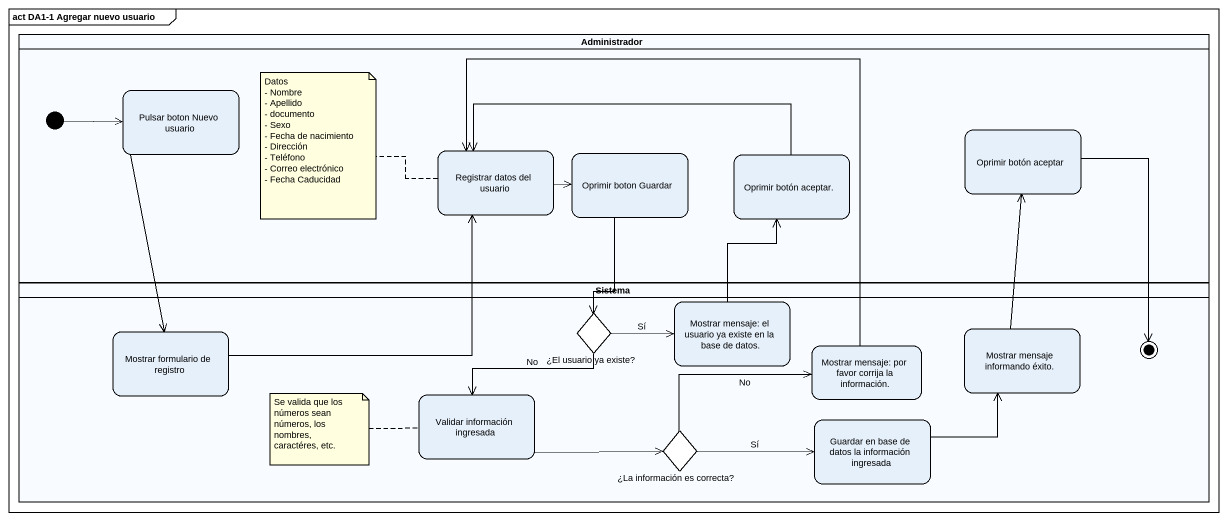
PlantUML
@startuml
mainframe act DA1-1 Agregar nuevo usuario
hide empty description
state Administrador <<partition>> {
  state "Pulsar boton Nuevo usuario" as Pulsar_boton_Nuevo_usuario
  state "Registrar datos del usuario" as Registrar_datos_del_usuario
  state "Oprimir boton Guardar" as Oprimir_boton_Guardar
  state "Oprimir botón aceptar." as Oprimir_botón_aceptar
  state "Oprimir botón aceptar" as Oprimir_botón_aceptar_2
  [*] -right-> Pulsar_boton_Nuevo_usuario
}
state Sistema <<partition>> {
  state "¿El usuario ya existe?" as El_usuario_ya_existe <<choice>>
  state "Mostrar mensaje: el usuario ya existe en la base de datos." as Mostrar_mensaje_el_usuario
  state "Mostrar formulario de registro" as Mostrar_formulario_de
  state "Mostrar mensaje: por favor corrija la información." as Mostrar_mensaje_por_favor
  state "Mostrar mensaje informando éxito." as Mostrar_mensaje_informando
  state final1 <<end>>
  state "Validar información ingresada" as Validar_información
  state "¿La información es correcta?" as La_información_es_correcta <<choice>>
  state "Guardar en base de datos la información ingresada" as Guardar_en_base_de_datos_la
}
Pulsar_boton_Nuevo_usuario --> Mostrar_formulario_de
Registrar_datos_del_usuario -right-> Oprimir_boton_Guardar
Oprimir_boton_Guardar --> El_usuario_ya_existe
Oprimir_botón_aceptar -left-> Registrar_datos_del_usuario
Oprimir_botón_aceptar_2 --> final1
El_usuario_ya_existe -right-> Mostrar_mensaje_el_usuario : Sí
El_usuario_ya_existe --> Validar_información : No
Mostrar_mensaje_el_usuario -up-> Oprimir_botón_aceptar
Mostrar_formulario_de -right-> Registrar_datos_del_usuario
Mostrar_mensaje_por_favor -left-> Registrar_datos_del_usuario
Mostrar_mensaje_informando -up-> Oprimir_botón_aceptar_2
Validar_información -right-> La_información_es_correcta
La_información_es_correcta -right-> Mostrar_mensaje_por_favor : No
La_información_es_correcta -right-> Guardar_en_base_de_datos_la : Sí
Guardar_en_base_de_datos_la -up-> Mostrar_mensaje_informando
note left of Registrar_datos_del_usuario
  Datos
  - Nombre
  - Apellido
  - documento
  - Sexo
  - Fecha de nacimiento
  - Dirección
  - Teléfono
  - Correo electrónico
  - Fecha Caducidad
end note
note left of Validar_información : Se valida que los números sean números, los nombres, caractéres, etc.
@enduml
